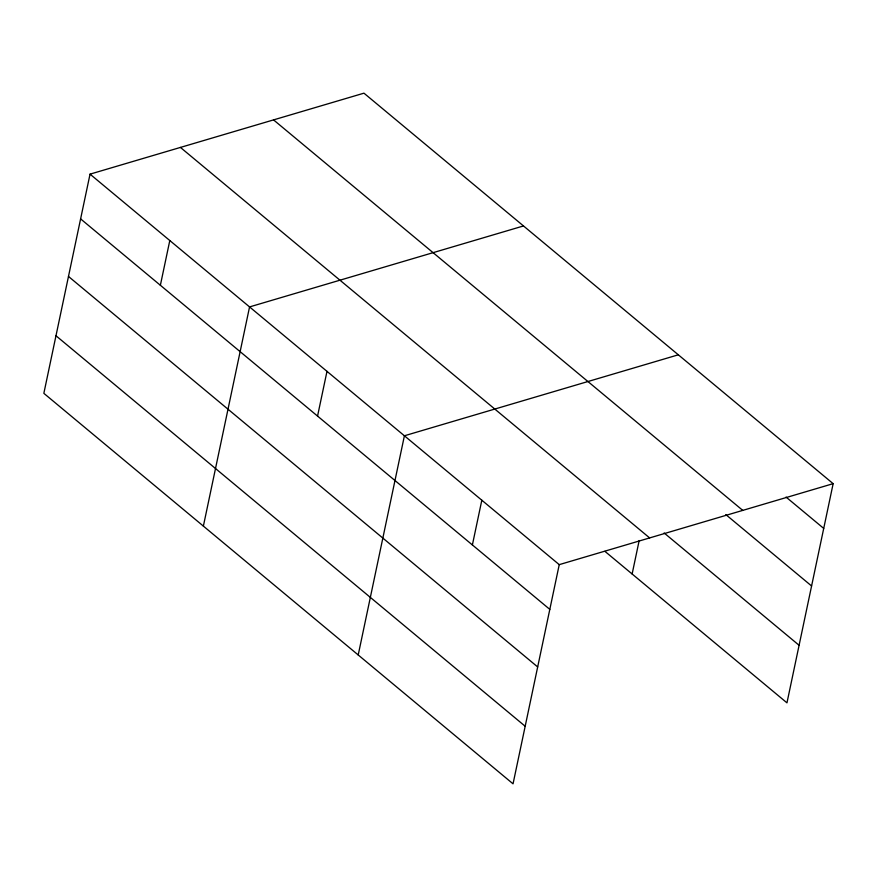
<?xml version="1.0" encoding="UTF-8"?>
<svg xmlns="http://www.w3.org/2000/svg" width="877" height="877" viewBox="0 0 877 877"><rect width="100%" height="100%" fill="white"/><g stroke="black" fill="none" stroke-linecap="round" stroke-linejoin="round"><path stroke-width="1.32" d="M833.15 483.665L363.955 93.17L90.035 174.15L43.85 393.334L513.045 783.83L559.241 564.645L833.15 483.665L786.965 702.85L604.922 551.348M160.37 285.277L169.798 240.528M203.376 526.101L249.561 306.917L523.481 225.948M317.551 416.093L326.989 371.344M358.211 654.966L404.407 435.781L678.316 354.812M472.385 544.957L481.824 500.208M632.131 573.986L639.18 540.517M786.055 497.073L823.722 528.414M273.558 119.897L742.764 510.392M725.805 514.58L811.587 585.979M664.13 532.964L799.09 645.286M180.432 147.424L649.627 537.919M90.035 174.15L559.241 564.645M80.607 218.888L549.813 609.383M68.483 276.452L537.678 666.948M55.985 335.759L525.18 726.255"/></g></svg>
